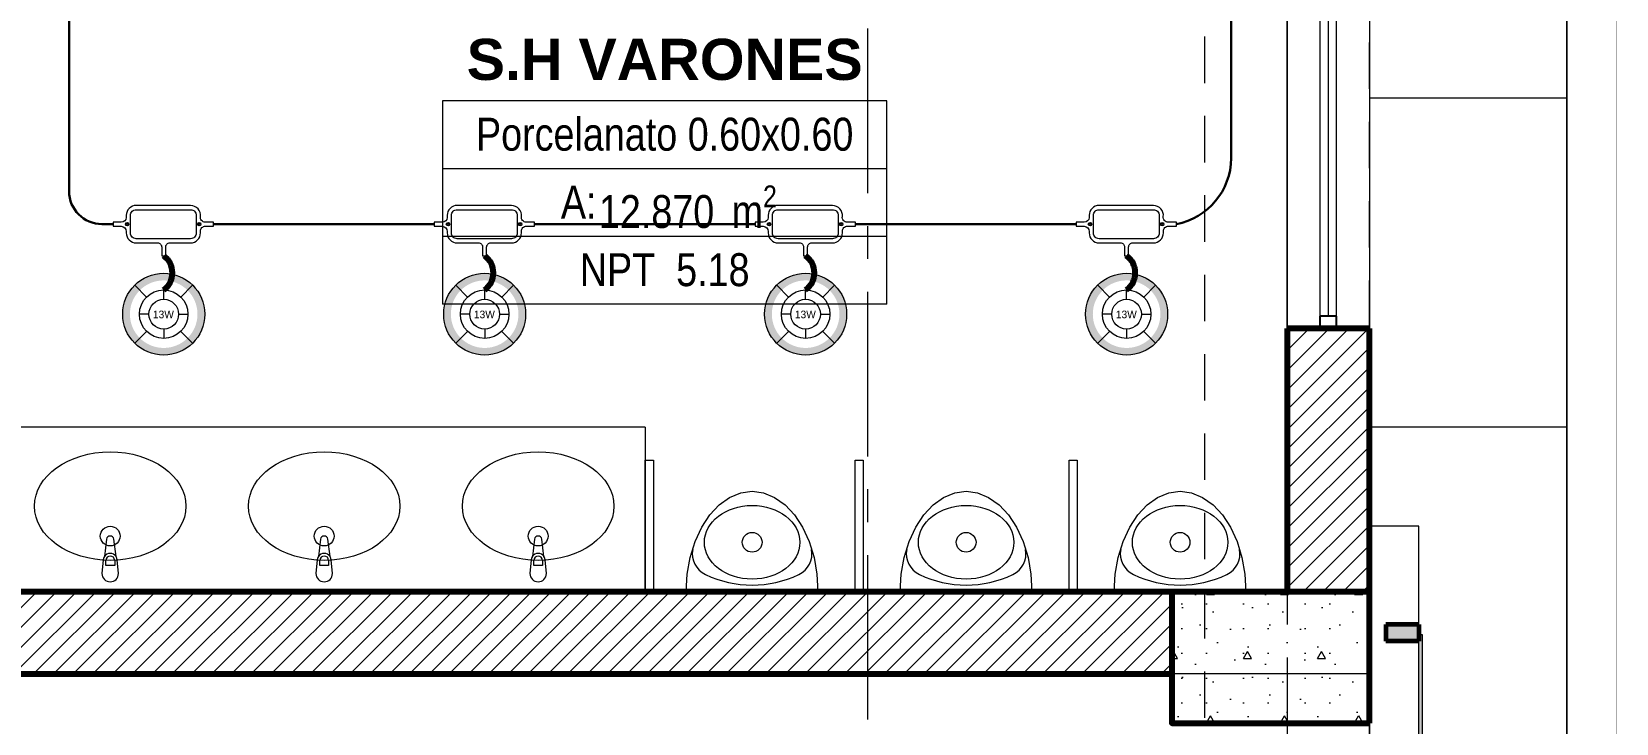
# Model space of a CAD drawing. Header units: inches. Extents: x -38 to 5698, y -33 to 92.
# Drawn here: x 140.007 to 144.82, y 11.3 to 13.402 of the extents above; entities that cross this region are included whole.
import ezdxf
from ezdxf.lldxf.tags import DXFTag

# ---------------------------------------------------------------- set-up
doc = ezdxf.new("R2010")
doc.units = ezdxf.units.IN
doc.header["$MEASUREMENT"] = 0
doc.set_wipeout_variables(frame=1)
for name, pattern in [('CONTINUA', [0]), ('Hidden Line', [0.195611, 0.141111, -0.0545]), ('Punto & Raya', [0.65, 0.5, -0.075, 0, -0.075]), ('Wipeout_Contour', [1, 0, -1])]:
    doc.linetypes.add(name, pattern=pattern)
for name, color, linetype, lineweight in [('01 IE LUM LED AD DN570C', 1, 'Continuous', 13), ('ALUMBRADO_CONDUIT', 30, 'CONDUIT1', 30), ('Bancas', 1, 'Continuous', 13), ('CABLEADO EXT.', 3, 'PVCSUBT', 30), ('Simb_Alumbrado', 140, 'CONTINUA', 30)]:
    doc.layers.add(name, color=color, linetype=linetype, lineweight=lineweight)
for name, color, linetype in [('02 _ ARQ _ ALB _ Ejes Generales', 7, 'Continuous'), ('02 _ ARQ _ ZON _ Espacio.3D', 7, 'Continuous'), ('08 _ STR _ EXT _ 06 Columnas', 7, 'Continuous'), ('08 _ STR _ EXT _ 07 Losa Aligerada', 7, 'Continuous'), ('08 _ STR _ EXT _ 09 Vigas', 7, 'Continuous'), ('Acabado - Muros', 7, 'Continuous'), ('Dibujo 2D - General', 7, 'Continuous'), ('Estructura - 04 MURO', 7, 'Continuous'), ('Interior - Sanitarios', 7, 'Continuous'), ('Marcador - Secciones', 251, 'Continuous')]:
    doc.layers.add(name, color=color, linetype=linetype)
doc.styles.add('Estilo_Generado_8', font='arialbd.ttf')
doc.styles.add('Estilo_Generado_9', font='ARIALN.TTF')
doc.styles.add('{18b73a54-fa43-428c-adcb-c1c7bbdf2c84}', font='Simplex.shx')
tags = doc.linetypes.add('CONDUIT1', pattern='A,1,-0.19772,["con",{18b73a54-fa43-428c-adcb-c1c7bbdf2c84},S=0.2,R=0,X=0,Y=-0.065594],-0.593642', length=1.791362).pattern_tags.tags
tags[6] = DXFTag(74, 10)
tags = doc.linetypes.add('PVCSUBT', pattern='A,0.6,-0.3,0.6,-0.075691,["PVC",Standard,S=0.2,R=0,X=0,Y=-0.093724],-0.621005', length=2.196696).pattern_tags.tags
tags[10] = DXFTag(74, 10)
pattern_1 = [(45, (92.500015, 3e-09), (-0.030052038, 0.030052038), [])]

# ---------------------------------------------------------------- blocks, each defined once
blk = doc.blocks.new('LUM DN570C')
at = {"layer": '01 IE LUM LED AD DN570C'}
h = blk.add_hatch(color=256, dxfattribs=at)
edge = h.paths.add_edge_path()
edge.add_arc((0, 0), 0.1344, 0, 360)
edge = h.paths.add_edge_path(flags=17)
edge.add_arc((0, 0), 0.1108, 0, 360)
for p, q in [((-0.0561, 0.0563), (-0.0949, 0.0952)), ((0.0561, 0.0563), (0.0949, 0.0952)), ((-0.0561, -0.0563), (-0.0949, -0.0952)), ((0.0561, -0.0563), (0.0949, -0.0952))]:
    blk.add_line(p, q, dxfattribs=at)
at = {"layer": '01 IE LUM LED AD DN570C', "ltscale": 0.4}
for p, q in [((0, 0.0487), (0, 0.0795)), ((-0.0487, 0), (-0.0795, 0)), ((0.0487, 0), (0.0795, 0)), ((0, -0.0487), (0, -0.0795))]:
    blk.add_line(p, q, dxfattribs=at)
at = {"layer": '01 IE LUM LED AD DN570C'}
for radius in [0.1344, 0.0795]:
    blk.add_circle((0, 0), radius, dxfattribs=at)
at = {"layer": '01 IE LUM LED AD DN570C', "ltscale": 0.4}
blk.add_circle((0, 0), 0.0487, dxfattribs=at)
at = {"color": 1, "linetype": 'ByBlock', "lineweight": 80, "insert": (-0.0353, 0.0117), "char_height": 0.025, "width": 0.622217, "attachment_point": 1}
blk.add_mtext('13W ', dxfattribs=at)
blk = doc.blocks.new('oval t')
at = {"layer": 'Simb_Alumbrado', "lineweight": 13}
blk.add_lwpolyline([(0.0141, 0.0102, -0.414214), (0.0041, 0.0202), (0.0041, 0.0416), (-0.0056, 0.0416), (-0.0056, 0.0202, -0.414214), (-0.0156, 0.0102), (-0.0659, 0.0102, 0.414214), (-0.0899, -0.0138), (-0.0899, -0.0183, -0.414214), (-0.1019, -0.0303), (-0.1213, -0.0303), (-0.1213, -0.04), (-0.1016, -0.04, -0.451917), (-0.0897, -0.0535, 0.451917), (-0.0659, -0.0805), (0.0659, -0.0805, 0.414214), (0.0899, -0.0566), (0.0899, -0.0512, -0.398753), (0.1019, -0.0401), (0.1213, -0.0401), (0.1213, -0.0304), (0.1019, -0.0304, -0.368669), (0.0899, -0.0176), (0.0899, -0.0138, 0.414214), (0.0659, 0.0102), (0.0141, 0.0102)], format="xyb", dxfattribs=at)
blk.add_lwpolyline([(-0.0659, 0), (0.0659, 0, -0.414214), (0.0797, -0.0138), (0.0797, -0.0566, -0.414214), (0.0659, -0.0703), (-0.0659, -0.0703, -0.414214), (-0.0797, -0.0566), (-0.0797, -0.0138, -0.414214)], format="xyb", close=True, dxfattribs=at)
for points in [[(-0.0911, -0.0352), (-0.0828, -0.0352)], [(-0.0869, -0.031), (-0.0869, -0.0394)], [(0.0837, -0.0352), (0.0921, -0.0352)], [(0.0879, -0.031), (0.0879, -0.0394)]]:
    blk.add_lwpolyline(points, dxfattribs=at)
for centre in [(-0.0869, -0.0352), (0.0879, -0.0352)]:
    blk.add_circle(centre, 0.00419, dxfattribs=at)

msp = doc.modelspace()

# ---------------------------------------------------------------- linework, layer by layer
at = {"layer": '02 _ ARQ _ ZON _ Espacio.3D', "color": 252, "linetype": 'Continuous', "lineweight": 13}
for p, q in [((142.6044, 13.1917), (141.2541, 13.1917)), ((141.2541, 13.1917), (141.2541, 12.574)), ((142.6044, 12.574), (142.6044, 13.1917)), ((141.2541, 12.9858), (142.6044, 12.9858)), ((141.2541, 12.7799), (142.6044, 12.7799)), ((142.6044, 12.574), (141.2541, 12.574))]:
    msp.add_line(p, q, dxfattribs=at)
at = {"layer": '02 _ ARQ _ ZON _ Espacio.3D', "color": 254, "linetype": 'Continuous', "lineweight": 0, "flags": 128}
msp.add_lwpolyline([(136.0199, 3.7271), (136.87, 3.7271), (136.87, 6.9), (136.57, 6.9), (136.57, 7.2), (136.17, 7.2), (136.17, 7.7), (136.57, 7.7), (136.57, 8.1), (137.07, 8.1), (137.07, 7.2), (143.17, 7.2), (143.17, 7.7), (143.57, 7.7), (143.57, 8.1), (144.07, 8.1), (144.0699, 11.45), (136.92, 11.45), (136.92, 16.1), (136.57, 16.1), (136.57, 16.9), (135.97, 16.9)], dxfattribs=at)
at = {"layer": '02 _ ARQ _ ZON _ Espacio.3D', "color": 9, "linetype": 'Continuous', "lineweight": 5, "flags": 128}
msp.add_lwpolyline([(139.92, 14.9999), (139.92, 11.7), (143.82, 11.7), (143.82, 14.9999)], close=True, dxfattribs=at)
at = {"layer": '08 _ STR _ EXT _ 07 Losa Aligerada', "color": 254, "linetype": 'Continuous', "lineweight": 18, "flags": 128}
msp.add_lwpolyline([(122.9315, 6.0005), (129.57, 6.0005), (129.57, 3.3753), (137.07, 3.3753), (137.07, 6.05), (144.82, 6.05), (144.82, 14.9999)], dxfattribs=at)
at = {"layer": 'Estructura - 04 MURO', "color": 7, "linetype": 'Continuous', "lineweight": 13, "flags": 128}
msp.add_lwpolyline([(144.82, 6.05), (144.82, 14.9999)], dxfattribs=at)
at = {"layer": 'Interior - Sanitarios', "color": 205, "linetype": 'Continuous', "lineweight": 13}
for p, q in [((141.87, 12.2), (139.92, 12.2)), ((141.87, 12.2), (141.87, 11.7)), ((140.2314, 11.7799), (140.2314, 11.7948)), ((140.2586, 11.7948), (140.2586, 11.7799)), ((140.8814, 11.7799), (140.8814, 11.7948)), ((140.9086, 11.7948), (140.9086, 11.7799)), ((141.5314, 11.7799), (141.5314, 11.7948)), ((141.5586, 11.7948), (141.5586, 11.7799)), ((140.2586, 11.7799), (140.2314, 11.7799)), ((140.9086, 11.7799), (140.8814, 11.7799)), ((141.5586, 11.7799), (141.5314, 11.7799)), ((141.87, 11.7), (139.92, 11.7))]:
    msp.add_line(p, q, dxfattribs=at)
at = {"layer": 'Interior - Sanitarios', "color": 205, "linetype": 'Continuous', "lineweight": 13, "flags": 128}
for points in [[(141.895, 11.7), (141.87, 11.7), (141.87, 12.1), (141.895, 12.1)], [(142.5325, 11.7), (142.5075, 11.7), (142.5075, 12.1), (142.5325, 12.1)], [(143.1825, 11.7), (143.1575, 11.7), (143.1575, 12.1), (143.1825, 12.1)]]:
    msp.add_lwpolyline(points, close=True, dxfattribs=at)
for points in [[(142.395, 11.7), (141.995, 11.7), (141.9981, 11.753), (142.0071, 11.8043), (142.0218, 11.8525), (142.0418, 11.8961), (142.0665, 11.9336), (142.095, 11.9641), (142.1266, 11.9866), (142.1603, 12.0004), (142.195, 12.005), (142.2297, 12.0004), (142.2634, 11.9866), (142.295, 11.9641), (142.3236, 11.9336), (142.3482, 11.8961), (142.3682, 11.8525), (142.383, 11.8043), (142.392, 11.753), (142.395, 11.7)], [(143.045, 11.7), (142.645, 11.7), (142.6481, 11.753), (142.6571, 11.8043), (142.6718, 11.8525), (142.6918, 11.8961), (142.7165, 11.9336), (142.745, 11.9641), (142.7766, 11.9866), (142.8103, 12.0004), (142.845, 12.005), (142.8797, 12.0004), (142.9134, 11.9866), (142.945, 11.9641), (142.9736, 11.9336), (142.9982, 11.8961), (143.0182, 11.8525), (143.033, 11.8043), (143.042, 11.753), (143.045, 11.7)], [(143.695, 11.7), (143.295, 11.7), (143.2981, 11.753), (143.3071, 11.8043), (143.3218, 11.8525), (143.3418, 11.8961), (143.3665, 11.9336), (143.395, 11.9641), (143.4266, 11.9866), (143.4603, 12.0004), (143.495, 12.005), (143.5297, 12.0004), (143.5634, 11.9866), (143.595, 11.9641), (143.6236, 11.9336), (143.6482, 11.8961), (143.6682, 11.8525), (143.683, 11.8043), (143.692, 11.753), (143.695, 11.7)]]:
    msp.add_lwpolyline(points, dxfattribs=at)
for points in [[(140.27, 11.755), (140.266, 11.797, 0.12102), (140.2627, 11.8065), (140.2561, 11.8594, 0.882566), (140.2339, 11.8594), (140.2273, 11.8065, 0.12102), (140.224, 11.797), (140.22, 11.755, 1)], [(140.92, 11.755), (140.916, 11.797, 0.12102), (140.9127, 11.8065), (140.9061, 11.8594, 0.882566), (140.8839, 11.8594), (140.8773, 11.8065, 0.12102), (140.874, 11.797), (140.87, 11.755, 1)], [(141.57, 11.755), (141.566, 11.797, 0.12102), (141.5627, 11.8065), (141.5561, 11.8594, 0.882566), (141.5339, 11.8594), (141.5273, 11.8065, 0.12102), (141.524, 11.797), (141.52, 11.755, 1)]]:
    msp.add_lwpolyline(points, format="xyb", close=True, dxfattribs=at)
at = {"layer": 'Interior - Sanitarios', "color": 205, "linetype": 'Continuous', "lineweight": 13}
for centre in [(140.245, 11.8689), (140.895, 11.8689), (141.545, 11.8689), (142.195, 11.85), (142.845, 11.85), (143.495, 11.85)]:
    msp.add_circle(centre, 0.03, dxfattribs=at)
at = {"layer": 'Interior - Sanitarios', "color": 175, "linetype": 'Continuous', "lineweight": 13}
for centre, radius, start, end in [((140.245, 11.7951), 0.0211, 32.771, 147.229), ((140.245, 11.7948), 0.0136, 0, 180), ((140.895, 11.7951), 0.0211, 32.771, 147.229), ((140.895, 11.7948), 0.0136, 0, 180), ((141.545, 11.7951), 0.0211, 32.771, 147.229), ((141.545, 11.7948), 0.0136, 0, 180), ((142.0832, 11.8153), 0.07, 169.1855, 244.5474), ((142.3068, 11.8153), 0.07, 295.4526, 10.8145), ((142.7332, 11.8153), 0.07, 169.1855, 244.5474), ((142.9568, 11.8153), 0.07, 295.4526, 10.8145), ((143.3832, 11.8153), 0.07, 169.1855, 244.5474), ((143.6068, 11.8153), 0.07, 295.4526, 10.8145), ((142.195, 12.0501), 0.3301, 244.5474, 295.4526), ((142.845, 12.0501), 0.3301, 244.5474, 295.4526), ((143.495, 12.0501), 0.3301, 244.5474, 295.4526)]:
    msp.add_arc(centre, radius, start, end, dxfattribs=at)
at = {"layer": 'Interior - Sanitarios', "color": 205, "linetype": 'Continuous', "lineweight": 13}
for centre, major_axis, ratio in [((140.245, 11.96), (0.23, 0), 0.717391), ((140.895, 11.96), (0.23, 0), 0.717391), ((141.545, 11.96), (0.23, 0), 0.717391), ((142.195, 11.85), (0.145, 0), 0.772414), ((142.845, 11.85), (0.145, 0), 0.772414), ((143.495, 11.85), (0.145, 0), 0.772414)]:
    msp.add_ellipse(centre, major_axis=major_axis, ratio=ratio, dxfattribs=at)

# ---------------------------------------------------------------- texts
at = {"layer": '02 _ ARQ _ ZON _ Espacio.3D', "color": 252, "lineweight": 25, "attachment_point": 2}
for s, insert, char_height, style in [('\\A1;{\\pqc;\\pt0;\\fArial|b1|i0|c0|p34;S.H VARONES}', (141.9293, 13.3801), 0.125, 'Estilo_Generado_8'), ('\\A1;{\\pqc;\\pt0;\\fArial Narrow|b0|i0|c0|p34;Porcelanato 0.60x0.60}', (141.9293, 13.1402), 0.1, 'Estilo_Generado_9'), ('\\A1;{\\pqc;\\pt0;\\fArial Narrow|b0|i0|c0|p34;A: }', (141.6681, 12.9339), 0.1, 'Estilo_Generado_9'), ('\\A1;{\\pqc;\\pt0,0.3;\\fArial Narrow|b0|i0|c0|p34;12.870\\fArial Narrow|b0|i0|c0|p34;\\A1{\\H.66x;\\S^  ;}\\fArial Narrow|b0|i0|c0|p34; m\\fArial Narrow|b0|i0|c0|p34;\\A1{\\H.66x;\\S2^  ;}}', (141.9998, 12.9344), 0.1, 'Estilo_Generado_9'), ('\\A1;{\\pqc;\\pt0;\\fArial Narrow|b0|i0|c0|p34;NPT  5.18}', (141.9293, 12.7285), 0.1, 'Estilo_Generado_9')]:
    msp.add_mtext(s, dxfattribs=dict(at, insert=insert, char_height=char_height, style=style))

# ---------------------------------------------------------------- next in the draw order: wipeouts: each hides what was drawn before it
at = {"color": 254, "linetype": 'Wipeout_Contour', "lineweight": 0, "ltscale": 5120.496047}
msp.add_wipeout([(137.07, 6.2), (144.67, 6.2), (144.67, 14.9999), (144.07, 14.9999), (144.07, 7.2), (137.07, 7.2)], dxfattribs=at).dxf.layer = 'Dibujo 2D - General'

# ---------------------------------------------------------------- next in the draw order: hatches: boundary and pattern name
at = {"layer": 'Dibujo 2D - General', "linetype": 'Continuous', "lineweight": 13}
h = msp.add_hatch(dxfattribs=at)
h.set_pattern_fill('CEMENTO_PULIDO_Y_BRUÑADO_FA', color=251, style=0, pattern_type=2)
h.set_pattern_definition([(0, (144.67, 6.2), (0, 1), []), (90, (144.67, 6.2), (-1, 0), [])])
h.paths.add_polyline_path([(137.07, 6.2), (144.67, 6.2), (144.67, 14.9999), (144.07, 14.9999), (144.07, 7.2), (137.07, 7.2)])

# ---------------------------------------------------------------- next in the draw order: linework, layer by layer
at = {"layer": '08 _ STR _ EXT _ 09 Vigas', "color": 251, "linetype": 'Hidden Line', "lineweight": 13}
msp.add_line((143.57, 7.7), (143.57, 16.9), dxfattribs=at)
at = {"layer": 'ALUMBRADO_CONDUIT', "color": 30, "lineweight": 30, "ltscale": 0.4, "true_color": 0xf26722}
for p, q in [((140.12, 14.0767), (140.12, 12.9169)), ((143.6502, 13.7562), (143.6502, 13.0169)), ((140.2544, 12.8169), (140.22, 12.8169)), ((140.5586, 12.8169), (141.2294, 12.8169)), ((141.5336, 12.8169), (142.2044, 12.8169)), ((142.5086, 12.8169), (143.1794, 12.8169))]:
    msp.add_line(p, q, dxfattribs=at)
for centre, radius, start, end in [((143.4441, 13.0191), 0.2061, 281.0551, 359.3769), ((140.22, 12.9169), 0.1, 180, 270)]:
    msp.add_arc(centre, radius, start, end, dxfattribs=at)
at = {"layer": 'CABLEADO EXT.', "color": 3, "lineweight": 80}
for centre in [(140.3698, 12.6687), (141.3448, 12.6687), (142.3198, 12.6687), (143.2948, 12.6687)]:
    msp.add_arc(centre, 0.0641, 306.0183, 53.9817, dxfattribs=at)
at = {"layer": 'Dibujo 2D - General', "color": 251, "linetype": 'Continuous', "lineweight": 13, "flags": 128}
msp.add_lwpolyline([(137.07, 6.2), (144.67, 6.2), (144.67, 14.9999), (144.07, 14.9999), (144.07, 7.2), (137.07, 7.2)], close=True, dxfattribs=at)
at = {"layer": 'Estructura - 04 MURO', "color": 165, "linetype": 'Continuous', "lineweight": 15}
for p, q in [((143.9199, 14.2813), (143.9199, 12.5375)), ((143.9449, 14.2813), (143.9449, 12.5375)), ((143.9699, 12.5375), (143.9699, 14.2813))]:
    msp.add_line(p, q, dxfattribs=at)
at = {"layer": 'Estructura - 04 MURO', "color": 165, "linetype": 'Continuous', "lineweight": 25}
msp.add_line((143.9699, 12.5375), (143.9199, 12.5375), dxfattribs=at)

# ---------------------------------------------------------------- next in the draw order: block references
at = {"layer": '01 IE LUM LED AD DN570C', "color": 1, "lineweight": 5, "xscale": 0.9263905751172247, "yscale": 0.9263905751172247, "zscale": 0.9263905751172247}
for p in [(140.4075, 12.5433), (141.3825, 12.5433), (142.3575, 12.5433), (143.3325, 12.5433)]:
    msp.add_blockref('LUM DN570C', p, dxfattribs=at)
at = {"layer": 'Bancas', "color": 252, "true_color": 0x939598, "xscale": 1.253906979044094, "yscale": 1.253906979044094, "zscale": 1.253906979044094, "rotation": 180}
for p in [(140.4065, 12.7727), (141.3815, 12.7727), (142.3565, 12.7727), (143.3315, 12.7727)]:
    msp.add_blockref('oval t', p, dxfattribs=at)

# ---------------------------------------------------------------- next in the draw order: wipeouts: each hides what was drawn before it
at = {"color": 254, "linetype": 'Wipeout_Contour', "lineweight": 0, "ltscale": 3425.524204}
msp.add_wipeout([(144.82, 6.2), (144.82, 14.9999), (144.67, 14.9999), (144.67, 6.2)], dxfattribs=at).dxf.layer = 'Estructura - 04 MURO'
at = {"color": 254, "linetype": 'Wipeout_Contour', "lineweight": 0, "ltscale": 3423.042582}
msp.add_wipeout([(144.22, 7.2), (144.22, 11.8995), (144.07, 11.8995), (144.07, 7.2)], dxfattribs=at).dxf.layer = 'Estructura - 04 MURO'
at = {"color": 254, "linetype": 'Wipeout_Contour', "lineweight": 0, "ltscale": 3407.831012}
msp.add_wipeout([(137.17, 11.6999), (137.17, 11.4499), (143.47, 11.45), (143.47, 11.7)], dxfattribs=at).dxf.layer = 'Estructura - 04 MURO'

# ---------------------------------------------------------------- next in the draw order: hatches: boundary and pattern name
at = {"layer": 'Acabado - Muros', "linetype": 'Continuous', "lineweight": 0}
msp.add_hatch(color=254, dxfattribs=at).paths.add_polyline_path([(144.1199, 11.55), (144.2199, 11.55), (144.2199, 11.6), (144.1199, 11.6)])
at = {"layer": 'Acabado - Muros', "linetype": 'Continuous', "lineweight": 9}
msp.add_hatch(color=250, dxfattribs=at).paths.add_polyline_path([(144.2299, 10.655), (144.2299, 11.57), (144.2199, 11.57), (144.2199, 10.655)])
at = {"layer": 'Estructura - 04 MURO', "linetype": 'Continuous', "lineweight": 5}
h = msp.add_hatch(dxfattribs=at)
h.set_pattern_fill('LADRILLO_COMÚN_0002', color=252, style=0, pattern_type=2)
h.set_pattern_definition(pattern_1)
h.paths.add_polyline_path([(137.17, 11.6999), (137.17, 11.4499), (143.47, 11.45), (143.47, 11.7)])

# ---------------------------------------------------------------- next in the draw order: linework, layer by layer
at = {"layer": 'Acabado - Muros', "color": 7, "linetype": 'Continuous', "lineweight": 60}
for p, q in [((144.2199, 11.6), (144.1199, 11.6)), ((144.1199, 11.6), (144.1199, 11.55)), ((144.2199, 11.6), (144.2199, 11.55)), ((144.2199, 11.55), (144.1199, 11.55))]:
    msp.add_line(p, q, dxfattribs=at)
at = {"layer": 'Acabado - Muros', "color": 7, "linetype": 'Continuous', "lineweight": 13, "flags": 128}
msp.add_lwpolyline([(144.2299, 10.655), (144.2199, 10.655), (144.2199, 11.57), (144.2299, 11.57)], close=True, dxfattribs=at)
at = {"layer": 'Estructura - 04 MURO', "color": 7, "linetype": 'Continuous', "lineweight": 13, "flags": 128}
for points in [[(144.67, 14.9999), (144.67, 6.2)], [(144.22, 11.8995), (144.07, 11.8995)], [(144.07, 11.8995), (144.07, 8.1)], [(144.22, 7.05), (144.22, 11.8995)]]:
    msp.add_lwpolyline(points, dxfattribs=at)
at = {"layer": 'Estructura - 04 MURO', "color": 7, "linetype": 'Continuous', "lineweight": 80, "flags": 128}
for points in [[(143.47, 11.7), (139.92, 11.7)], [(137.17, 11.4499), (143.47, 11.45)]]:
    msp.add_lwpolyline(points, dxfattribs=at)
at = {"layer": 'Marcador - Secciones', "color": 251, "linetype": 'Punto & Raya', "lineweight": 13}
msp.add_line((142.5454, 46.2111), (142.5454, 0.9472), dxfattribs=at)

# ---------------------------------------------------------------- next in the draw order: wipeouts: each hides what was drawn before it
at = {"color": 254, "linetype": 'Wipeout_Contour', "lineweight": 0, "ltscale": 3422.358735}
msp.add_wipeout([(143.8199, 11.7), (144.0699, 11.7), (144.0699, 12.5), (143.8199, 12.5)], dxfattribs=at).dxf.layer = 'Estructura - 04 MURO'

# ---------------------------------------------------------------- next in the draw order: hatches: boundary and pattern name
at = {"layer": '08 _ STR _ EXT _ 06 Columnas', "linetype": 'Continuous', "lineweight": 9}
h = msp.add_hatch(dxfattribs=at)
h.set_pattern_fill('HORMIGÓN_EN_MASA_0002', style=0, pattern_type=2)
h.set_pattern_definition([(0, (92.5, 3e-09), (0, 0.3897114), [0.024375, -0.200625]), (0, (92.6125, 0.19486), (0, 0.3897114), [0.024375, -0.200625]), (60, (92.5, 3e-09), (-0.3375, 0.1948557), [0.024375, -0.200625]), (60, (92.725, 3e-09), (-0.3375, 0.1948557), [0.024375, -0.200625]), (120, (92.5244, 3e-09), (0.3375, 0.1948557), [0.024375, -0.200625]), (120, (92.7494, 3e-09), (0.3375, 0.1948557), [0.024375, -0.200625]), (0, (92.500015, 0.0375), (0, 0.075), [0, -0.075, 0, -0.1125]), (45, (92.537515, 0.0375), (-0.05303301, 0.05303301), [0, -0.05625, 0, -0.09375])])
h.paths.add_polyline_path([(144.07, 11.3), (144.07, 11.7), (143.47, 11.7), (143.47, 11.3)])
at = {"layer": 'Estructura - 04 MURO', "linetype": 'Continuous', "lineweight": 5}
h = msp.add_hatch(dxfattribs=at)
h.set_pattern_fill('LADRILLO_COMÚN_0002', color=252, style=0, pattern_type=2)
h.set_pattern_definition(pattern_1)
h.paths.add_polyline_path([(143.8199, 11.7), (144.0699, 11.7), (144.0699, 12.5), (143.8199, 12.5)])

# ---------------------------------------------------------------- next in the draw order: linework, layer by layer
at = {"layer": '02 _ ARQ _ ALB _ Ejes Generales', "color": 251, "linetype": 'Punto & Raya', "lineweight": 13}
msp.add_line((143.82, 45.9), (143.82, 2.05), dxfattribs=at)
at = {"layer": '08 _ STR _ EXT _ 06 Columnas', "color": 7, "linetype": 'Continuous', "lineweight": 80, "flags": 128}
msp.add_lwpolyline([(144.07, 11.3), (144.07, 11.7), (143.47, 11.7), (143.47, 11.3)], close=True, dxfattribs=at)
at = {"layer": '08 _ STR _ EXT _ 09 Vigas', "color": 251, "linetype": 'Hidden Line', "lineweight": 13}
msp.add_line((144.07, 7.2), (144.07, 20.35), dxfattribs=at)
at = {"layer": 'Estructura - 04 MURO', "color": 165, "linetype": 'Continuous', "lineweight": 15}
for p, q in [((143.8199, 14.9999), (143.8199, 12.5)), ((144.0699, 14.9999), (144.0699, 12.5))]:
    msp.add_line(p, q, dxfattribs=at)
at = {"layer": 'Estructura - 04 MURO', "color": 165, "linetype": 'Continuous', "lineweight": 25}
for p, q in [((143.9199, 12.5375), (143.9199, 12.5)), ((143.9699, 12.5), (143.9699, 12.5375))]:
    msp.add_line(p, q, dxfattribs=at)
at = {"layer": 'Estructura - 04 MURO', "color": 7, "linetype": 'Continuous', "lineweight": 80}
msp.add_line((144.0699, 12.5), (143.8199, 12.5), dxfattribs=at)
at = {"layer": 'Estructura - 04 MURO', "color": 7, "linetype": 'Continuous', "lineweight": 80, "flags": 128}
for points in [[(143.8199, 12.5), (143.8199, 11.7)], [(144.0699, 11.7), (144.0699, 12.5)]]:
    msp.add_lwpolyline(points, dxfattribs=at)

doc.saveas('drawing.dxf')
